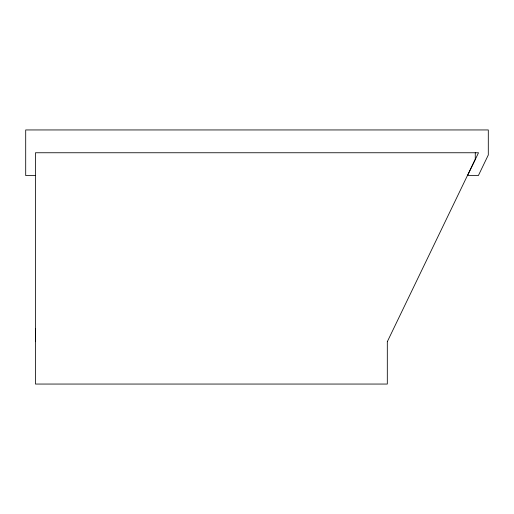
<?xml version="1.0" encoding="UTF-8"?>
<svg xmlns="http://www.w3.org/2000/svg" width="514" height="514" viewBox="0 0 514 514"><rect width="100%" height="100%" fill="white"/><g stroke="black" fill="none" stroke-linecap="round" stroke-linejoin="round"><path stroke-width="0.77" d="M387.305 341.707L475.27 159.269L475.27 152.754M35.472 175.557L25.7 175.557L25.7 129.946L488.3 129.946L488.3 154.984L478.38 175.557L467.534 175.557L478.528 152.754L35.472 152.754L35.472 384.054L387.312 384.054L387.312 341.701M35.472 328.671L35.472 341.701"/></g></svg>
